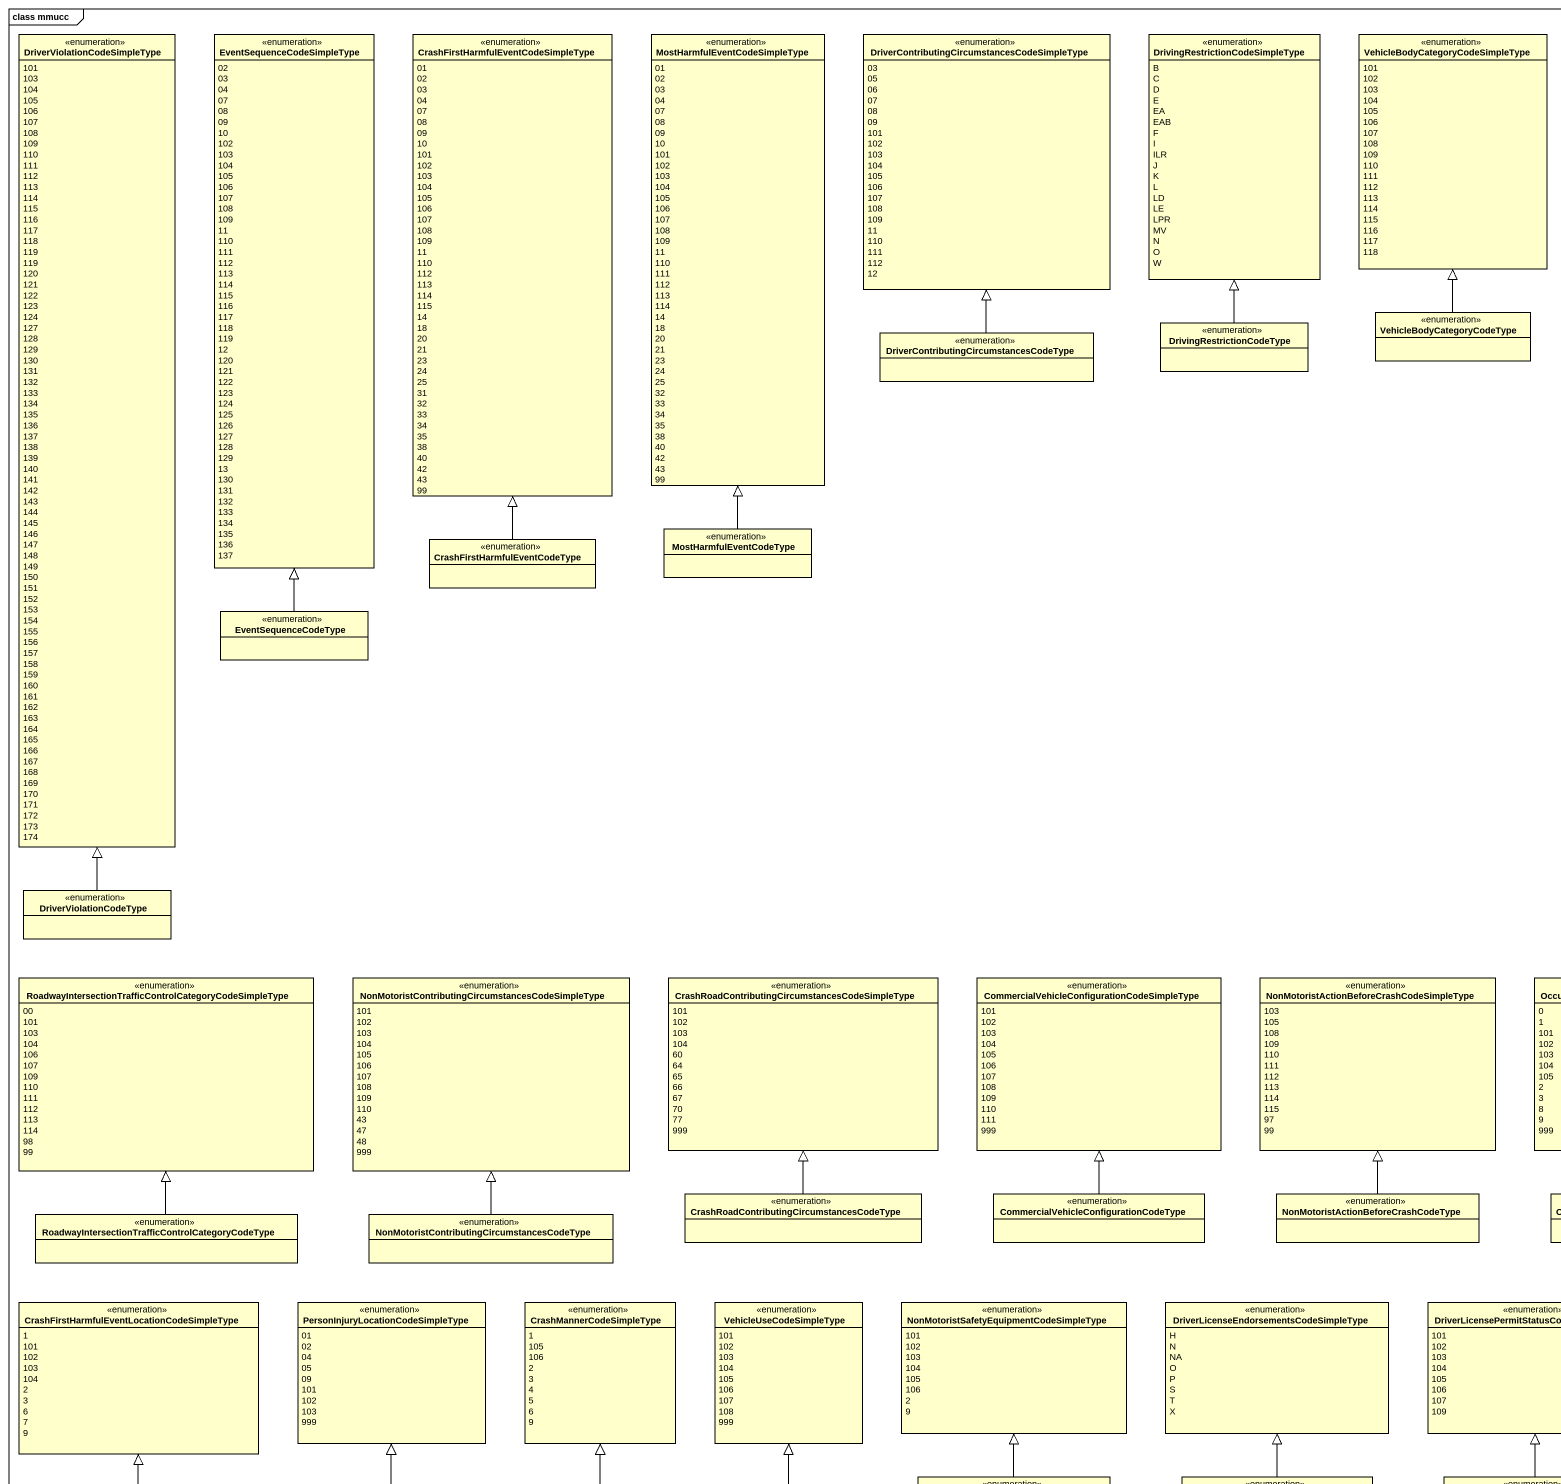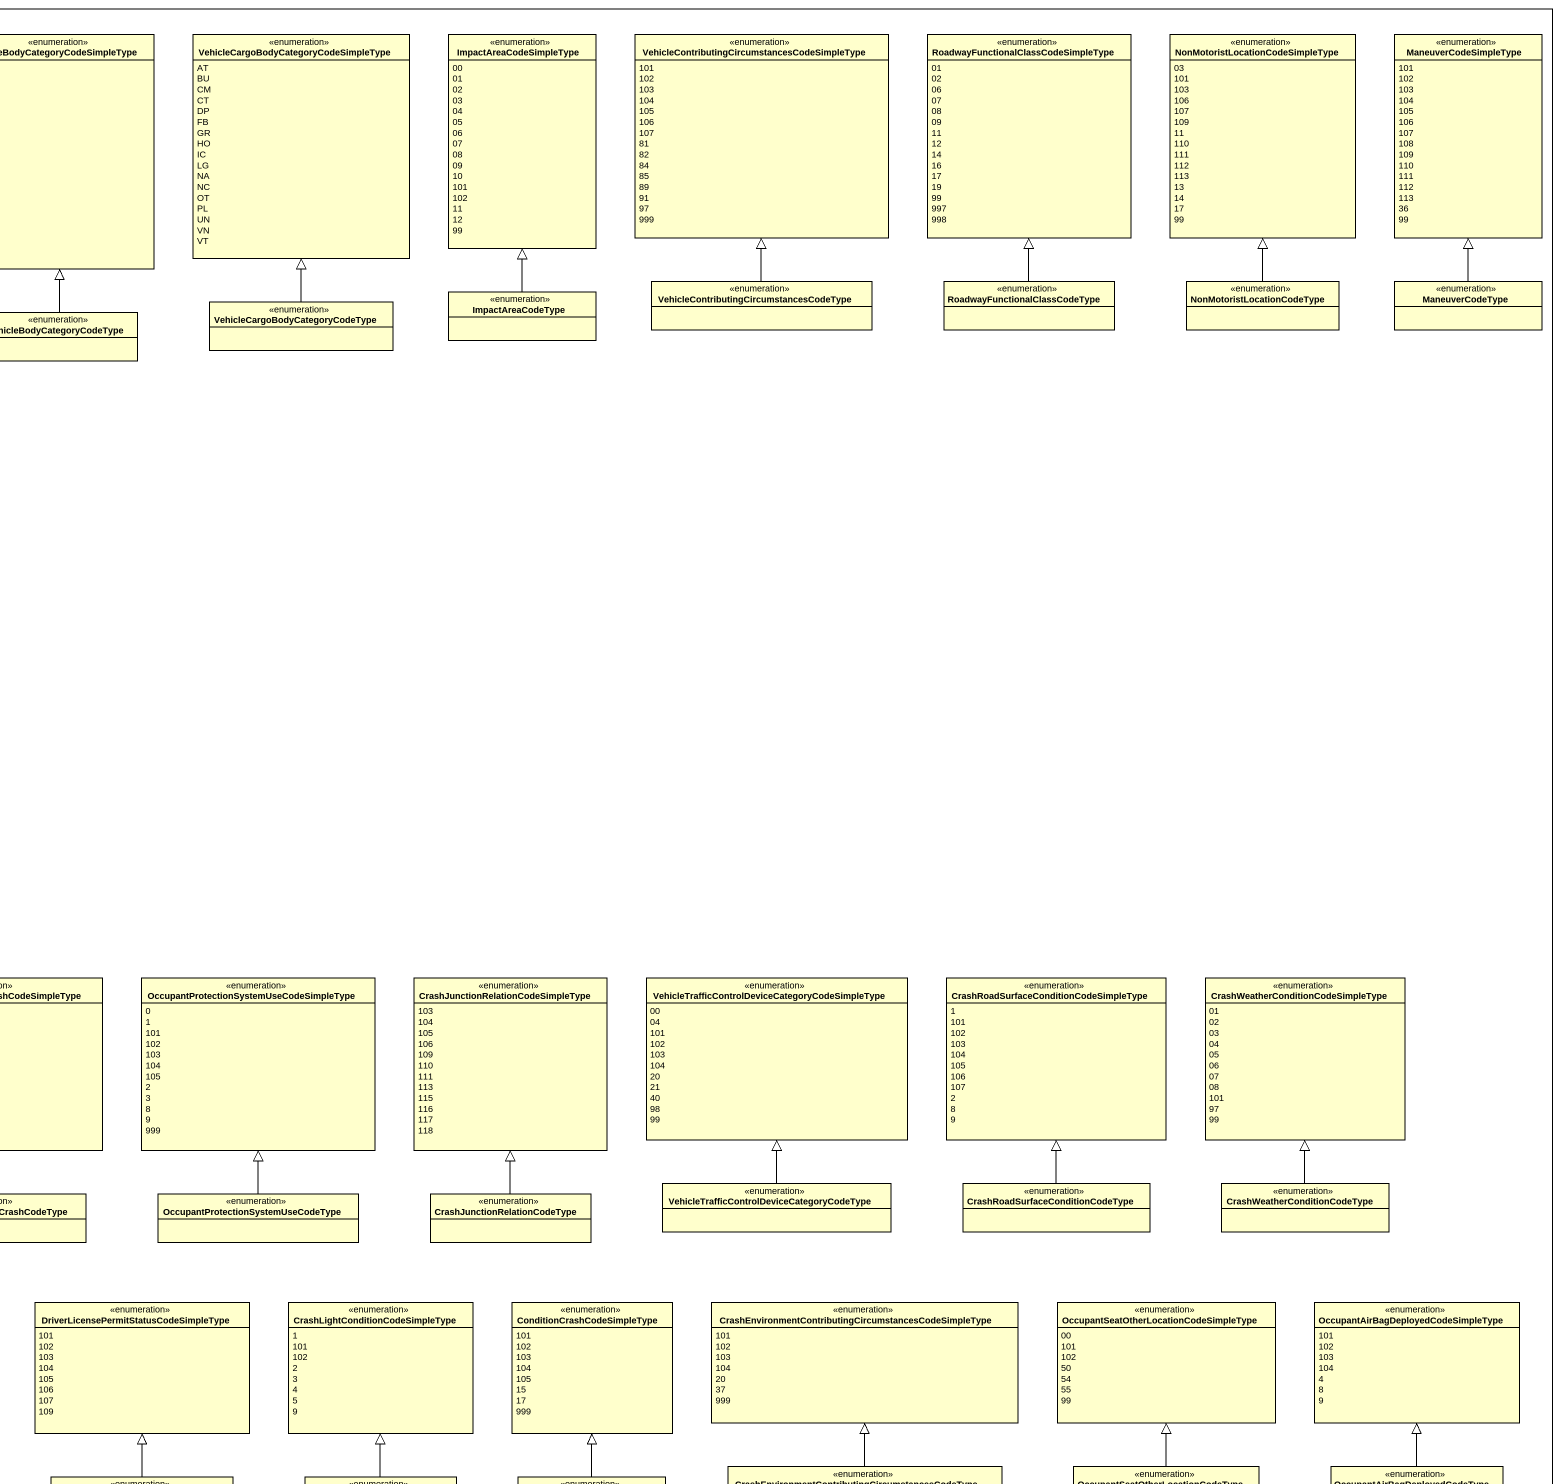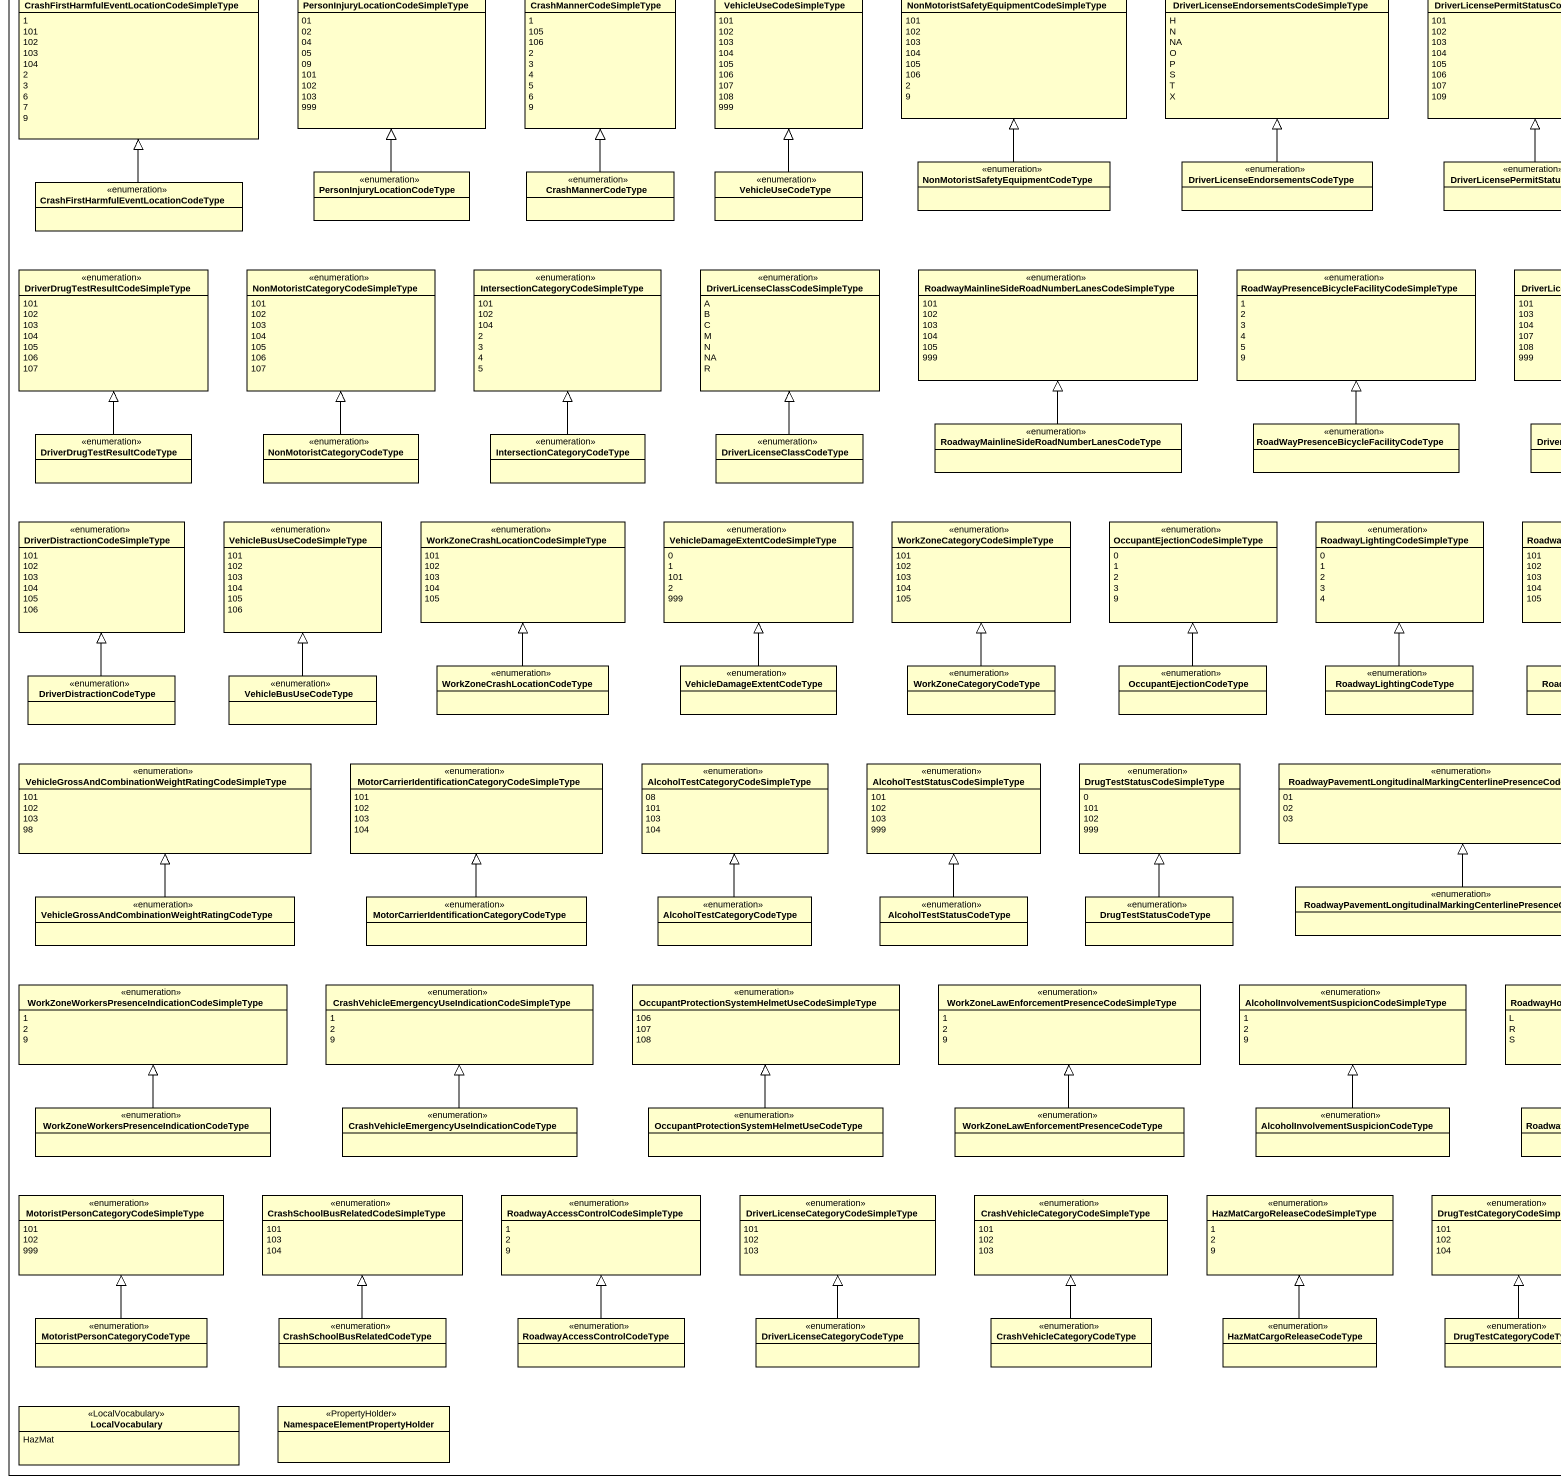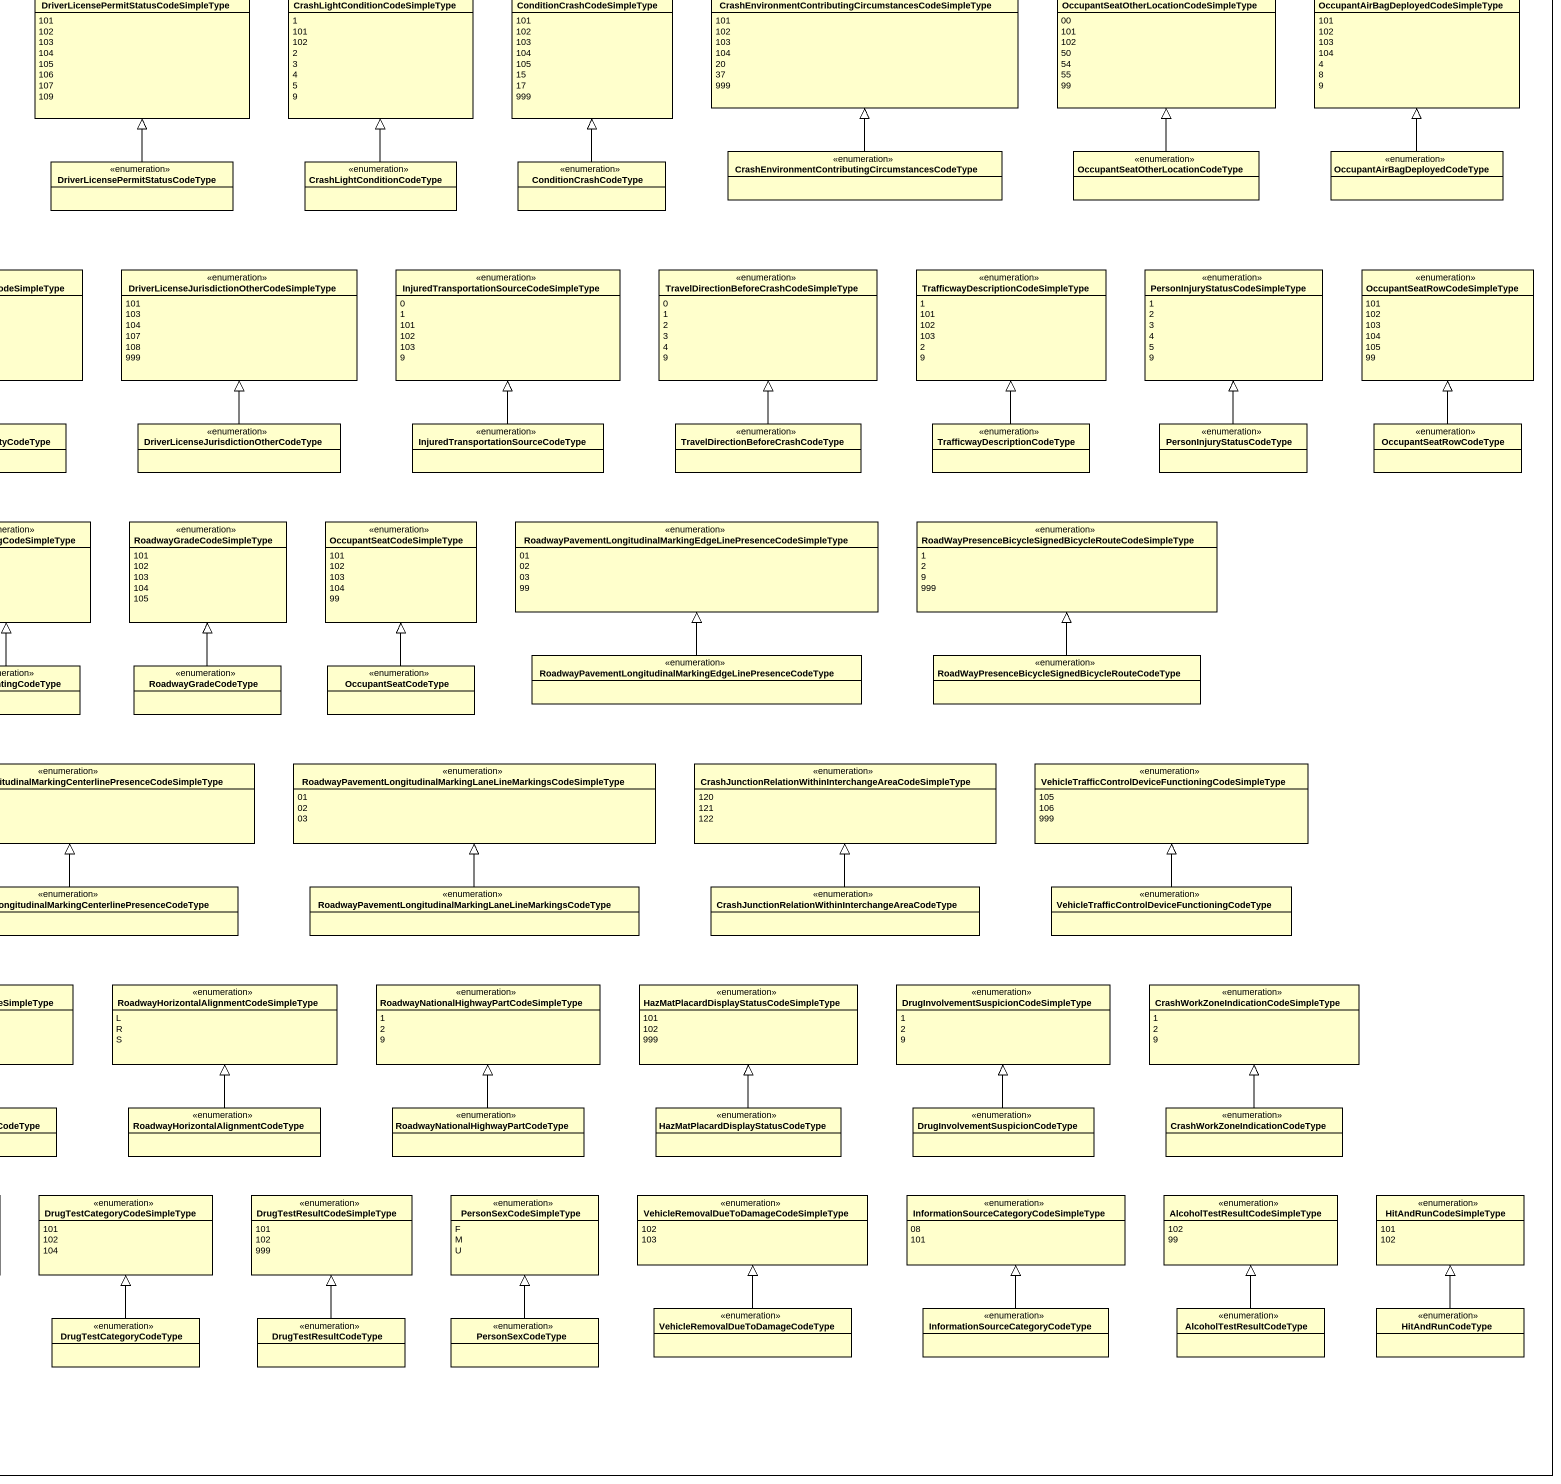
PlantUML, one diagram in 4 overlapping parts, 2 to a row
@startuml
mainframe class mmucc
hide circle
hide empty members
enum "DriverViolationCodeSimpleType" as DriverViolationCodeSimpleTyp {
  101
  103
  104
  105
  106
  107
  108
  109
  110
  111
  112
  113
  114
  115
  116
  117
  118
  119
  119
  120
  121
  122
  123
  124
  127
  128
  129
  130
  131
  132
  133
  134
  135
  136
  137
  138
  139
  140
  141
  142
  143
  144
  145
  146
  147
  148
  149
  150
  151
  152
  153
  154
  155
  156
  157
  158
  159
  160
  161
  162
  163
  164
  165
  166
  167
  168
  169
  170
  171
  172
  173
  174
}
enum EventSequenceCodeSimpleType {
  02
  03
  04
  07
  08
  09
  10
  102
  103
  104
  105
  106
  107
  108
  109
  11
  110
  111
  112
  113
  114
  115
  116
  117
  118
  119
  12
  120
  121
  122
  123
  124
  125
  126
  127
  128
  129
  13
  130
  131
  132
  133
  134
  135
  136
  137
}
enum "CrashFirstHarmfulEventCodeSimpleType" as CrashFirstHarmfulEventCodeSi {
  01
  02
  03
  04
  07
  08
  09
  10
  101
  102
  103
  104
  105
  106
  107
  108
  109
  11
  110
  112
  113
  114
  115
  14
  18
  20
  21
  23
  24
  25
  31
  32
  33
  34
  35
  38
  40
  42
  43
  99
}
enum "MostHarmfulEventCodeSimpleType" as MostHarmfulEventCodeSimpleTy {
  01
  02
  03
  04
  07
  08
  09
  10
  101
  102
  103
  104
  105
  106
  107
  108
  109
  11
  110
  111
  112
  113
  114
  14
  18
  20
  21
  23
  24
  25
  32
  33
  34
  35
  38
  40
  42
  43
  99
}
enum "DriverContributingCircumstancesCodeSimpleType" as DriverContributingCircumstan {
  03
  05
  06
  07
  08
  09
  101
  102
  103
  104
  105
  106
  107
  108
  109
  11
  110
  111
  112
  12
}
enum "DrivingRestrictionCodeSimpleType" as DrivingRestrictionCodeSimple {
  B
  C
  D
  E
  EA
  EAB
  F
  I
  ILR
  J
  K
  L
  LD
  LE
  LPR
  MV
  N
  O
  W
}
enum "VehicleBodyCategoryCodeSimpleType" as VehicleBodyCategoryCodeSimpl {
  101
  102
  103
  104
  105
  106
  107
  108
  109
  110
  111
  112
  113
  114
  115
  116
  117
  118
}
enum "VehicleCargoBodyCategoryCodeSimpleType" as VehicleCargoBodyCategoryCode {
  AT
  BU
  CM
  CT
  DP
  FB
  GR
  HO
  IC
  LG
  NA
  NC
  OT
  PL
  UN
  VN
  VT
}
enum ImpactAreaCodeSimpleType {
  00
  01
  02
  03
  04
  05
  06
  07
  08
  09
  10
  101
  102
  11
  12
  99
}
enum "VehicleContributingCircumstancesCodeSimpleType" as VehicleContributingCircumsta {
  101
  102
  103
  104
  105
  106
  107
  81
  82
  84
  85
  89
  91
  97
  999
}
enum "RoadwayFunctionalClassCodeSimpleType" as RoadwayFunctionalClassCodeSi {
  01
  02
  06
  07
  08
  09
  11
  12
  14
  16
  17
  19
  99
  997
  998
}
enum "NonMotoristLocationCodeSimpleType" as NonMotoristLocationCodeSimpl {
  03
  101
  103
  106
  107
  109
  11
  110
  111
  112
  113
  13
  14
  17
  99
}
enum ManeuverCodeSimpleType {
  101
  102
  103
  104
  105
  106
  107
  108
  109
  110
  111
  112
  113
  36
  99
}
enum "VehicleContributingCircumstancesCodeType" as VehicleContributingCircumsta_2
enum "RoadwayFunctionalClassCodeType" as RoadwayFunctionalClassCodeTy
enum NonMotoristLocationCodeType
enum ManeuverCodeType
enum DrivingRestrictionCodeType
enum VehicleBodyCategoryCodeType
enum "VehicleCargoBodyCategoryCodeType" as VehicleCargoBodyCategoryCode_2
enum ImpactAreaCodeType
enum "DriverContributingCircumstancesCodeType" as DriverContributingCircumstan_2
enum "CrashFirstHarmfulEventCodeType" as CrashFirstHarmfulEventCodeTy
enum MostHarmfulEventCodeType
enum EventSequenceCodeType
enum DriverViolationCodeType
enum "RoadwayIntersectionTrafficControlCategoryCodeSimpleType" as RoadwayIntersectionTrafficCo {
  00
  101
  103
  104
  106
  107
  109
  110
  111
  112
  113
  114
  98
  99
}
enum "NonMotoristContributingCircumstancesCodeSimpleType" as NonMotoristContributingCircu {
  101
  102
  103
  104
  105
  106
  107
  108
  109
  110
  43
  47
  48
  999
}
enum "CrashRoadContributingCircumstancesCodeSimpleType" as CrashRoadContributingCircums {
  101
  102
  103
  104
  60
  64
  65
  66
  67
  70
  77
  999
}
enum "CommercialVehicleConfigurationCodeSimpleType" as CommercialVehicleConfigurati {
  101
  102
  103
  104
  105
  106
  107
  108
  109
  110
  111
  999
}
enum "NonMotoristActionBeforeCrashCodeSimpleType" as NonMotoristActionBeforeCrash {
  103
  105
  108
  109
  110
  111
  112
  113
  114
  115
  97
  99
}
enum "OccupantProtectionSystemUseCodeSimpleType" as OccupantProtectionSystemUseC {
  0
  1
  101
  102
  103
  104
  105
  2
  3
  8
  9
  999
}
enum "CrashJunctionRelationCodeSimpleType" as CrashJunctionRelationCodeSim {
  103
  104
  105
  106
  109
  110
  111
  113
  115
  116
  117
  118
}
enum "VehicleTrafficControlDeviceCategoryCodeSimpleType" as VehicleTrafficControlDeviceC {
  00
  04
  101
  102
  103
  104
  20
  21
  40
  98
  99
}
enum "CrashRoadSurfaceConditionCodeSimpleType" as CrashRoadSurfaceConditionCod {
  1
  101
  102
  103
  104
  105
  106
  107
  2
  8
  9
}
enum "CrashWeatherConditionCodeSimpleType" as CrashWeatherConditionCodeSim {
  01
  02
  03
  04
  05
  06
  07
  08
  101
  97
  99
}
enum "RoadwayIntersectionTrafficControlCategoryCodeType" as RoadwayIntersectionTrafficCo_2
enum "NonMotoristContributingCircumstancesCodeType" as NonMotoristContributingCircu_2
enum "CrashRoadContributingCircumstancesCodeType" as CrashRoadContributingCircums_2
enum "CommercialVehicleConfigurationCodeType" as CommercialVehicleConfigurati_2
enum "NonMotoristActionBeforeCrashCodeType" as NonMotoristActionBeforeCrash_2
enum "OccupantProtectionSystemUseCodeType" as OccupantProtectionSystemUseC_2
enum "CrashJunctionRelationCodeType" as CrashJunctionRelationCodeTyp
enum "VehicleTrafficControlDeviceCategoryCodeType" as VehicleTrafficControlDeviceC_2
enum "CrashRoadSurfaceConditionCodeType" as CrashRoadSurfaceConditionCod_2
enum "CrashWeatherConditionCodeType" as CrashWeatherConditionCodeTyp
enum "CrashFirstHarmfulEventLocationCodeSimpleType" as CrashFirstHarmfulEventLocati {
  1
  101
  102
  103
  104
  2
  3
  6
  7
  9
}
enum "PersonInjuryLocationCodeSimpleType" as PersonInjuryLocationCodeSimp {
  01
  02
  04
  05
  09
  101
  102
  103
  999
}
enum CrashMannerCodeSimpleType {
  1
  105
  106
  2
  3
  4
  5
  6
  9
}
enum VehicleUseCodeSimpleType {
  101
  102
  103
  104
  105
  106
  107
  108
  999
}
enum "NonMotoristSafetyEquipmentCodeSimpleType" as NonMotoristSafetyEquipmentCo {
  101
  102
  103
  104
  105
  106
  2
  9
}
enum "DriverLicenseEndorsementsCodeSimpleType" as DriverLicenseEndorsementsCod {
  H
  N
  NA
  O
  P
  S
  T
  X
}
enum "DriverLicensePermitStatusCodeSimpleType" as DriverLicensePermitStatusCod {
  101
  102
  103
  104
  105
  106
  107
  109
}
enum "CrashLightConditionCodeSimpleType" as CrashLightConditionCodeSimpl {
  1
  101
  102
  2
  3
  4
  5
  9
}
enum ConditionCrashCodeSimpleType {
  101
  102
  103
  104
  105
  15
  17
  999
}
enum "CrashEnvironmentContributingCircumstancesCodeSimpleType" as CrashEnvironmentContributing {
  101
  102
  103
  104
  20
  37
  999
}
enum "OccupantSeatOtherLocationCodeSimpleType" as OccupantSeatOtherLocationCod {
  00
  101
  102
  50
  54
  55
  99
}
enum "OccupantAirBagDeployedCodeSimpleType" as OccupantAirBagDeployedCodeSi {
  101
  102
  103
  104
  4
  8
  9
}
enum PersonInjuryLocationCodeType
enum CrashMannerCodeType
enum VehicleUseCodeType
enum "NonMotoristSafetyEquipmentCodeType" as NonMotoristSafetyEquipmentCo_2
enum "DriverLicenseEndorsementsCodeType" as DriverLicenseEndorsementsCod_2
enum "DriverLicensePermitStatusCodeType" as DriverLicensePermitStatusCod_2
enum CrashLightConditionCodeType
enum ConditionCrashCodeType
enum "CrashEnvironmentContributingCircumstancesCodeType" as CrashEnvironmentContributing_2
enum "OccupantSeatOtherLocationCodeType" as OccupantSeatOtherLocationCod_2
enum "OccupantAirBagDeployedCodeType" as OccupantAirBagDeployedCodeTy
enum "CrashFirstHarmfulEventLocationCodeType" as CrashFirstHarmfulEventLocati_2
enum "DriverDrugTestResultCodeSimpleType" as DriverDrugTestResultCodeSimp {
  101
  102
  103
  104
  105
  106
  107
}
enum "NonMotoristCategoryCodeSimpleType" as NonMotoristCategoryCodeSimpl {
  101
  102
  103
  104
  105
  106
  107
}
enum "IntersectionCategoryCodeSimpleType" as IntersectionCategoryCodeSimp {
  101
  102
  104
  2
  3
  4
  5
}
enum "DriverLicenseClassCodeSimpleType" as DriverLicenseClassCodeSimple {
  A
  B
  C
  M
  N
  NA
  R
}
enum "RoadwayMainlineSideRoadNumberLanesCodeSimpleType" as RoadwayMainlineSideRoadNumbe {
  101
  102
  103
  104
  105
  999
}
enum "RoadWayPresenceBicycleFacilityCodeSimpleType" as RoadWayPresenceBicycleFacili {
  1
  2
  3
  4
  5
  9
}
enum "DriverLicenseJurisdictionOtherCodeSimpleType" as DriverLicenseJurisdictionOth {
  101
  103
  104
  107
  108
  999
}
enum "InjuredTransportationSourceCodeSimpleType" as InjuredTransportationSourceC {
  0
  1
  101
  102
  103
  9
}
enum "TravelDirectionBeforeCrashCodeSimpleType" as TravelDirectionBeforeCrashCo {
  0
  1
  2
  3
  4
  9
}
enum "TrafficwayDescriptionCodeSimpleType" as TrafficwayDescriptionCodeSim {
  1
  101
  102
  103
  2
  9
}
enum "PersonInjuryStatusCodeSimpleType" as PersonInjuryStatusCodeSimple {
  1
  2
  3
  4
  5
  9
}
enum "OccupantSeatRowCodeSimpleType" as OccupantSeatRowCodeSimpleTyp {
  101
  102
  103
  104
  105
  99
}
enum DriverDrugTestResultCodeType
enum NonMotoristCategoryCodeType
enum IntersectionCategoryCodeType
enum DriverLicenseClassCodeType
enum "RoadwayMainlineSideRoadNumberLanesCodeType" as RoadwayMainlineSideRoadNumbe_2
enum "RoadWayPresenceBicycleFacilityCodeType" as RoadWayPresenceBicycleFacili_2
enum "DriverLicenseJurisdictionOtherCodeType" as DriverLicenseJurisdictionOth_2
enum "InjuredTransportationSourceCodeType" as InjuredTransportationSourceC_2
enum "TravelDirectionBeforeCrashCodeType" as TravelDirectionBeforeCrashCo_2
enum "TrafficwayDescriptionCodeType" as TrafficwayDescriptionCodeTyp
enum PersonInjuryStatusCodeType
enum OccupantSeatRowCodeType
enum "DriverDistractionCodeSimpleType" as DriverDistractionCodeSimpleT {
  101
  102
  103
  104
  105
  106
}
enum VehicleBusUseCodeSimpleType {
  101
  102
  103
  104
  105
  106
}
enum "WorkZoneCrashLocationCodeSimpleType" as WorkZoneCrashLocationCodeSim {
  101
  102
  103
  104
  105
}
enum "VehicleDamageExtentCodeSimpleType" as VehicleDamageExtentCodeSimpl {
  0
  1
  101
  2
  999
}
enum "WorkZoneCategoryCodeSimpleType" as WorkZoneCategoryCodeSimpleTy {
  101
  102
  103
  104
  105
}
enum "OccupantEjectionCodeSimpleType" as OccupantEjectionCodeSimpleTy {
  0
  1
  2
  3
  9
}
enum "RoadwayLightingCodeSimpleType" as RoadwayLightingCodeSimpleTyp {
  0
  1
  2
  3
  4
}
enum RoadwayGradeCodeSimpleType {
  101
  102
  103
  104
  105
}
enum OccupantSeatCodeSimpleType {
  101
  102
  103
  104
  99
}
enum "RoadwayPavementLongitudinalMarkingEdgeLinePresenceCodeSimpleType" as RoadwayPavementLongitudinalM {
  01
  02
  03
  99
}
enum "RoadWayPresenceBicycleSignedBicycleRouteCodeSimpleType" as RoadWayPresenceBicycleSigned {
  1
  2
  9
  999
}
enum DriverDistractionCodeType
enum VehicleBusUseCodeType
enum "WorkZoneCrashLocationCodeType" as WorkZoneCrashLocationCodeTyp
enum VehicleDamageExtentCodeType
enum WorkZoneCategoryCodeType
enum OccupantEjectionCodeType
enum RoadwayLightingCodeType
enum RoadwayGradeCodeType
enum OccupantSeatCodeType
enum "RoadwayPavementLongitudinalMarkingEdgeLinePresenceCodeType" as RoadwayPavementLongitudinalM_2
enum "RoadWayPresenceBicycleSignedBicycleRouteCodeType" as RoadWayPresenceBicycleSigned_2
enum "VehicleGrossAndCombinationWeightRatingCodeSimpleType" as VehicleGrossAndCombinationWe {
  101
  102
  103
  98
}
enum "MotorCarrierIdentificationCategoryCodeSimpleType" as MotorCarrierIdentificationCa {
  101
  102
  103
  104
}
enum "AlcoholTestCategoryCodeSimpleType" as AlcoholTestCategoryCodeSimpl {
  08
  101
  103
  104
}
enum "AlcoholTestStatusCodeSimpleType" as AlcoholTestStatusCodeSimpleT {
  101
  102
  103
  999
}
enum DrugTestStatusCodeSimpleType {
  0
  101
  102
  999
}
enum "RoadwayPavementLongitudinalMarkingCenterlinePresenceCodeSimpleType" as RoadwayPavementLongitudinalM_3 {
  01
  02
  03
}
enum "RoadwayPavementLongitudinalMarkingLaneLineMarkingsCodeSimpleType" as RoadwayPavementLongitudinalM_4 {
  01
  02
  03
}
enum "CrashJunctionRelationWithinInterchangeAreaCodeSimpleType" as CrashJunctionRelationWithinI {
  120
  121
  122
}
enum "VehicleTrafficControlDeviceFunctioningCodeSimpleType" as VehicleTrafficControlDeviceF {
  105
  106
  999
}
enum "VehicleGrossAndCombinationWeightRatingCodeType" as VehicleGrossAndCombinationWe_2
enum "MotorCarrierIdentificationCategoryCodeType" as MotorCarrierIdentificationCa_2
enum AlcoholTestCategoryCodeType
enum AlcoholTestStatusCodeType
enum DrugTestStatusCodeType
enum "RoadwayPavementLongitudinalMarkingCenterlinePresenceCodeType" as RoadwayPavementLongitudinalM_5
enum "RoadwayPavementLongitudinalMarkingLaneLineMarkingsCodeType" as RoadwayPavementLongitudinalM_6
enum "CrashJunctionRelationWithinInterchangeAreaCodeType" as CrashJunctionRelationWithinI_2
enum "VehicleTrafficControlDeviceFunctioningCodeType" as VehicleTrafficControlDeviceF_2
enum "WorkZoneWorkersPresenceIndicationCodeSimpleType" as WorkZoneWorkersPresenceIndic {
  1
  2
  9
}
enum "CrashVehicleEmergencyUseIndicationCodeSimpleType" as CrashVehicleEmergencyUseIndi {
  1
  2
  9
}
enum "OccupantProtectionSystemHelmetUseCodeSimpleType" as OccupantProtectionSystemHelm {
  106
  107
  108
}
enum "WorkZoneLawEnforcementPresenceCodeSimpleType" as WorkZoneLawEnforcementPresen {
  1
  2
  9
}
enum "AlcoholInvolvementSuspicionCodeSimpleType" as AlcoholInvolvementSuspicionC {
  1
  2
  9
}
enum "RoadwayHorizontalAlignmentCodeSimpleType" as RoadwayHorizontalAlignmentCo {
  L
  R
  S
}
enum "RoadwayNationalHighwayPartCodeSimpleType" as RoadwayNationalHighwayPartCo {
  1
  2
  9
}
enum "HazMatPlacardDisplayStatusCodeSimpleType" as HazMatPlacardDisplayStatusCo {
  101
  102
  999
}
enum "DrugInvolvementSuspicionCodeSimpleType" as DrugInvolvementSuspicionCode {
  1
  2
  9
}
enum "CrashWorkZoneIndicationCodeSimpleType" as CrashWorkZoneIndicationCodeS {
  1
  2
  9
}
enum "WorkZoneWorkersPresenceIndicationCodeType" as WorkZoneWorkersPresenceIndic_2
enum "CrashVehicleEmergencyUseIndicationCodeType" as CrashVehicleEmergencyUseIndi_2
enum "OccupantProtectionSystemHelmetUseCodeType" as OccupantProtectionSystemHelm_2
enum "WorkZoneLawEnforcementPresenceCodeType" as WorkZoneLawEnforcementPresen_2
enum "AlcoholInvolvementSuspicionCodeType" as AlcoholInvolvementSuspicionC_2
enum "RoadwayHorizontalAlignmentCodeType" as RoadwayHorizontalAlignmentCo_2
enum "RoadwayNationalHighwayPartCodeType" as RoadwayNationalHighwayPartCo_2
enum "HazMatPlacardDisplayStatusCodeType" as HazMatPlacardDisplayStatusCo_2
enum "DrugInvolvementSuspicionCodeType" as DrugInvolvementSuspicionCode_2
enum "CrashWorkZoneIndicationCodeType" as CrashWorkZoneIndicationCodeT
enum "MotoristPersonCategoryCodeSimpleType" as MotoristPersonCategoryCodeSi {
  101
  102
  999
}
enum "CrashSchoolBusRelatedCodeSimpleType" as CrashSchoolBusRelatedCodeSim {
  101
  103
  104
}
enum "RoadwayAccessControlCodeSimpleType" as RoadwayAccessControlCodeSimp {
  1
  2
  9
}
enum "DriverLicenseCategoryCodeSimpleType" as DriverLicenseCategoryCodeSim {
  101
  102
  103
}
enum "CrashVehicleCategoryCodeSimpleType" as CrashVehicleCategoryCodeSimp {
  101
  102
  103
}
enum "HazMatCargoReleaseCodeSimpleType" as HazMatCargoReleaseCodeSimple {
  1
  2
  9
}
enum "DrugTestCategoryCodeSimpleType" as DrugTestCategoryCodeSimpleTy {
  101
  102
  104
}
enum DrugTestResultCodeSimpleType {
  101
  102
  999
}
enum PersonSexCodeSimpleType {
  F
  M
  U
}
enum "VehicleRemovalDueToDamageCodeSimpleType" as VehicleRemovalDueToDamageCod {
  102
  103
}
enum "InformationSourceCategoryCodeSimpleType" as InformationSourceCategoryCod {
  08
  101
}
enum "AlcoholTestResultCodeSimpleType" as AlcoholTestResultCodeSimpleT {
  102
  99
}
enum HitAndRunCodeSimpleType {
  101
  102
}
enum "MotoristPersonCategoryCodeType" as MotoristPersonCategoryCodeTy
enum "CrashSchoolBusRelatedCodeType" as CrashSchoolBusRelatedCodeTyp
enum RoadwayAccessControlCodeType
enum "DriverLicenseCategoryCodeType" as DriverLicenseCategoryCodeTyp
enum CrashVehicleCategoryCodeType
enum HazMatCargoReleaseCodeType
enum DrugTestCategoryCodeType
enum DrugTestResultCodeType
enum PersonSexCodeType
enum "VehicleRemovalDueToDamageCodeType" as VehicleRemovalDueToDamageCod_2
enum "InformationSourceCategoryCodeType" as InformationSourceCategoryCod_2
enum AlcoholTestResultCodeType
enum HitAndRunCodeType
enum LocalVocabulary <<LocalVocabulary>> {
  HazMat
}
class "NamespaceElementPropertyHolder" as NamespaceElementPropertyHold <<PropertyHolder>>
VehicleContributingCircumsta_2 -up-|> VehicleContributingCircumsta
RoadwayFunctionalClassCodeTy -up-|> RoadwayFunctionalClassCodeSi
NonMotoristLocationCodeType -up-|> NonMotoristLocationCodeSimpl
ManeuverCodeType -up-|> ManeuverCodeSimpleType
DrivingRestrictionCodeType -up-|> DrivingRestrictionCodeSimple
VehicleBodyCategoryCodeType -up-|> VehicleBodyCategoryCodeSimpl
VehicleCargoBodyCategoryCode_2 -up-|> VehicleCargoBodyCategoryCode
ImpactAreaCodeType -up-|> ImpactAreaCodeSimpleType
DriverContributingCircumstan_2 -up-|> DriverContributingCircumstan
CrashFirstHarmfulEventCodeTy -up-|> CrashFirstHarmfulEventCodeSi
MostHarmfulEventCodeType -up-|> MostHarmfulEventCodeSimpleTy
EventSequenceCodeType -up-|> EventSequenceCodeSimpleType
DriverViolationCodeType -up-|> DriverViolationCodeSimpleTyp
RoadwayIntersectionTrafficCo_2 -up-|> RoadwayIntersectionTrafficCo
NonMotoristContributingCircu_2 -up-|> NonMotoristContributingCircu
CrashRoadContributingCircums_2 -up-|> CrashRoadContributingCircums
CommercialVehicleConfigurati_2 -up-|> CommercialVehicleConfigurati
NonMotoristActionBeforeCrash_2 -up-|> NonMotoristActionBeforeCrash
OccupantProtectionSystemUseC_2 -up-|> OccupantProtectionSystemUseC
CrashJunctionRelationCodeTyp -up-|> CrashJunctionRelationCodeSim
VehicleTrafficControlDeviceC_2 -up-|> VehicleTrafficControlDeviceC
CrashRoadSurfaceConditionCod_2 -up-|> CrashRoadSurfaceConditionCod
CrashWeatherConditionCodeTyp -up-|> CrashWeatherConditionCodeSim
PersonInjuryLocationCodeType -up-|> PersonInjuryLocationCodeSimp
CrashMannerCodeType -up-|> CrashMannerCodeSimpleType
VehicleUseCodeType -up-|> VehicleUseCodeSimpleType
NonMotoristSafetyEquipmentCo_2 -up-|> NonMotoristSafetyEquipmentCo
DriverLicenseEndorsementsCod_2 -up-|> DriverLicenseEndorsementsCod
DriverLicensePermitStatusCod_2 -up-|> DriverLicensePermitStatusCod
CrashLightConditionCodeType -up-|> CrashLightConditionCodeSimpl
ConditionCrashCodeType -up-|> ConditionCrashCodeSimpleType
CrashEnvironmentContributing_2 -up-|> CrashEnvironmentContributing
OccupantSeatOtherLocationCod_2 -up-|> OccupantSeatOtherLocationCod
OccupantAirBagDeployedCodeTy -up-|> OccupantAirBagDeployedCodeSi
CrashFirstHarmfulEventLocati_2 -up-|> CrashFirstHarmfulEventLocati
DriverDrugTestResultCodeType -up-|> DriverDrugTestResultCodeSimp
NonMotoristCategoryCodeType -up-|> NonMotoristCategoryCodeSimpl
IntersectionCategoryCodeType -up-|> IntersectionCategoryCodeSimp
DriverLicenseClassCodeType -up-|> DriverLicenseClassCodeSimple
RoadwayMainlineSideRoadNumbe_2 -up-|> RoadwayMainlineSideRoadNumbe
RoadWayPresenceBicycleFacili_2 -up-|> RoadWayPresenceBicycleFacili
DriverLicenseJurisdictionOth_2 -up-|> DriverLicenseJurisdictionOth
InjuredTransportationSourceC_2 -up-|> InjuredTransportationSourceC
TravelDirectionBeforeCrashCo_2 -up-|> TravelDirectionBeforeCrashCo
TrafficwayDescriptionCodeTyp -up-|> TrafficwayDescriptionCodeSim
PersonInjuryStatusCodeType -up-|> PersonInjuryStatusCodeSimple
OccupantSeatRowCodeType -up-|> OccupantSeatRowCodeSimpleTyp
DriverDistractionCodeType -up-|> DriverDistractionCodeSimpleT
VehicleBusUseCodeType -up-|> VehicleBusUseCodeSimpleType
WorkZoneCrashLocationCodeTyp -up-|> WorkZoneCrashLocationCodeSim
VehicleDamageExtentCodeType -up-|> VehicleDamageExtentCodeSimpl
WorkZoneCategoryCodeType -up-|> WorkZoneCategoryCodeSimpleTy
OccupantEjectionCodeType -up-|> OccupantEjectionCodeSimpleTy
RoadwayLightingCodeType -up-|> RoadwayLightingCodeSimpleTyp
RoadwayGradeCodeType -up-|> RoadwayGradeCodeSimpleType
OccupantSeatCodeType -up-|> OccupantSeatCodeSimpleType
RoadwayPavementLongitudinalM_2 -up-|> RoadwayPavementLongitudinalM
RoadWayPresenceBicycleSigned_2 -up-|> RoadWayPresenceBicycleSigned
VehicleGrossAndCombinationWe_2 -up-|> VehicleGrossAndCombinationWe
MotorCarrierIdentificationCa_2 -up-|> MotorCarrierIdentificationCa
AlcoholTestCategoryCodeType -up-|> AlcoholTestCategoryCodeSimpl
AlcoholTestStatusCodeType -up-|> AlcoholTestStatusCodeSimpleT
DrugTestStatusCodeType -up-|> DrugTestStatusCodeSimpleType
RoadwayPavementLongitudinalM_5 -up-|> RoadwayPavementLongitudinalM_3
RoadwayPavementLongitudinalM_6 -up-|> RoadwayPavementLongitudinalM_4
CrashJunctionRelationWithinI_2 -up-|> CrashJunctionRelationWithinI
VehicleTrafficControlDeviceF_2 -up-|> VehicleTrafficControlDeviceF
WorkZoneWorkersPresenceIndic_2 -up-|> WorkZoneWorkersPresenceIndic
CrashVehicleEmergencyUseIndi_2 -up-|> CrashVehicleEmergencyUseIndi
OccupantProtectionSystemHelm_2 -up-|> OccupantProtectionSystemHelm
WorkZoneLawEnforcementPresen_2 -up-|> WorkZoneLawEnforcementPresen
AlcoholInvolvementSuspicionC_2 -up-|> AlcoholInvolvementSuspicionC
RoadwayHorizontalAlignmentCo_2 -up-|> RoadwayHorizontalAlignmentCo
RoadwayNationalHighwayPartCo_2 -up-|> RoadwayNationalHighwayPartCo
HazMatPlacardDisplayStatusCo_2 -up-|> HazMatPlacardDisplayStatusCo
DrugInvolvementSuspicionCode_2 -up-|> DrugInvolvementSuspicionCode
CrashWorkZoneIndicationCodeT -up-|> CrashWorkZoneIndicationCodeS
MotoristPersonCategoryCodeTy -up-|> MotoristPersonCategoryCodeSi
CrashSchoolBusRelatedCodeTyp -up-|> CrashSchoolBusRelatedCodeSim
RoadwayAccessControlCodeType -up-|> RoadwayAccessControlCodeSimp
DriverLicenseCategoryCodeTyp -up-|> DriverLicenseCategoryCodeSim
CrashVehicleCategoryCodeType -up-|> CrashVehicleCategoryCodeSimp
HazMatCargoReleaseCodeType -up-|> HazMatCargoReleaseCodeSimple
DrugTestCategoryCodeType -up-|> DrugTestCategoryCodeSimpleTy
DrugTestResultCodeType -up-|> DrugTestResultCodeSimpleType
PersonSexCodeType -up-|> PersonSexCodeSimpleType
VehicleRemovalDueToDamageCod_2 -up-|> VehicleRemovalDueToDamageCod
InformationSourceCategoryCod_2 -up-|> InformationSourceCategoryCod
AlcoholTestResultCodeType -up-|> AlcoholTestResultCodeSimpleT
HitAndRunCodeType -up-|> HitAndRunCodeSimpleType
@enduml
